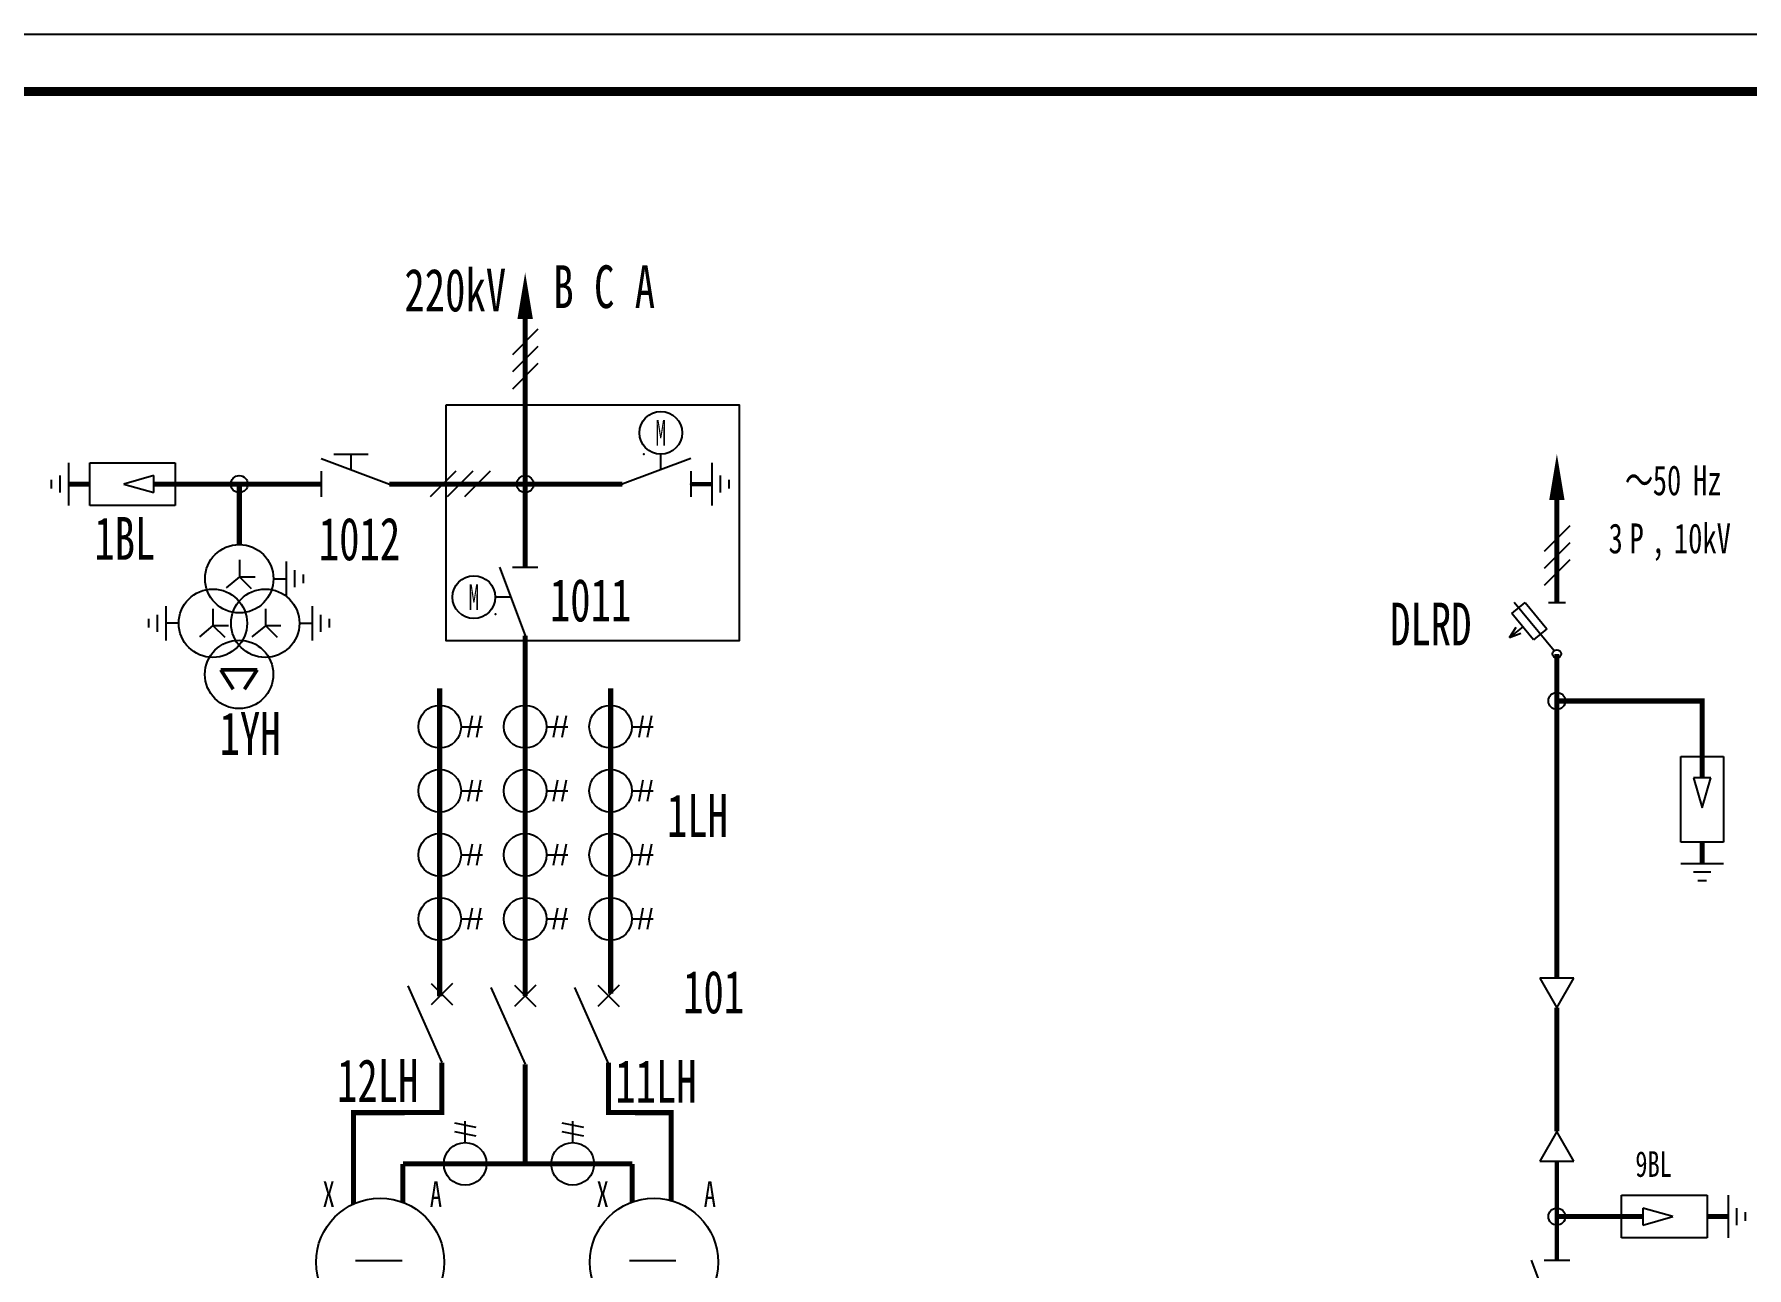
# Model space of a CAD drawing. Header units: millimetres. Extents: x 10667 to 23854, y -3427 to -2899.
# Drawn here: x 21415.4 to 21615.8, y -3043.1 to -2898.8 of the extents above; entities that cross this region are included whole.
import ezdxf
from ezdxf.enums import TextEntityAlignment as Align

# ---------------------------------------------------------------- set-up
doc = ezdxf.new("R2010")
doc.units = ezdxf.units.MM
doc.header["$LTSCALE"] = 10
doc.linetypes.add('DASHED', pattern=[11, 5, 0.5, 5, 0.5])
for name, color, linetype in [('3', 3, 'Continuous'), ('4', 1, 'Continuous'), ('BLOCK', 3, 'Continuous'), ('BOX', 7, 'Continuous'), ('LINE', 7, 'Continuous'), ('TEXT', 2, 'Continuous'), ('设    备', 3, 'Continuous'), ('设备编号', 2, 'Continuous'), ('连 接 线', 1, 'Continuous')]:
    doc.layers.add(name, color=color, linetype=linetype)
doc.layers.add('5', color=5, linetype='Continuous', lineweight=50)
doc.styles.add('HZ', font='SimSun.ttf', dxfattribs={"width": 0.7})
doc.styles.add('ITALIC', font='NSimSun.ttf', dxfattribs={"width": 0.7})

# ---------------------------------------------------------------- blocks, each defined once
blk = doc.blocks.new('$JT')
at = {"color": 3}
blk.add_lwpolyline([(0, 0, 1.8, 0, 0), (0, 5.41, 0, 0, 0)], format="xyseb", dxfattribs=at)
blk = doc.blocks.new('$110DLQ')
at = {"layer": 'BLOCK', "color": 3}
for p, q in [((-4, 1), (0, -8)), ((1.25, 1.25), (-1.25, -1.25)), ((-1.25, 1.25), (1.25, -1.25))]:
    blk.add_line(p, q, dxfattribs=at)
blk = doc.blocks.new('$LH')
at = {"color": 3}
for p, q in [((3.79, 1.25), (3.29, -1.25)), ((4.79, 1.25), (4.29, -1.25)), ((2.5, 0), (5, 0))]:
    blk.add_line(p, q, dxfattribs=at)
blk.add_circle((0, 0), 2.5, dxfattribs=at)
blk = doc.blocks.new('$3XB')
at = {"layer": 'BLOCK'}
for p, q in [((1.5, 3.5), (-1.5, 0.5)), ((1.5, 1.5), (-1.5, -1.5)), ((1.5, -0.5), (-1.5, -3.5))]:
    blk.add_line(p, q, dxfattribs=at)
blk = doc.blocks.new('$SGK1')
at = {"layer": 'BLOCK'}
for p, q in [((-3, 0), (0, -8)), ((-1.5, 0), (1.5, 0))]:
    blk.add_line(p, q, dxfattribs=at)
at = {"layer": 'TEXT', "color": 3}
for p, q in [((-3.5, -1.5), (-3.5, -5.5)), ((-1.6875, -3.5), (-3.5, -3.5))]:
    blk.add_line(p, q, dxfattribs=at)

msp = doc.modelspace()

# ---------------------------------------------------------------- linework, layer by layer
at = {"color": 3}
for centre in [(21455.89, -3042.44), (21487.94, -3042.44)]:
    msp.add_circle(centre, 7.5, dxfattribs=at)
at = {"layer": '4', "color": 2}
msp.add_lwpolyline([(10666.54, -2898.77), (23853.86, -2898.77), (23853.86, -3426.84), (10666.54, -3426.84)], close=True, dxfattribs=at)
at = {"layer": '5', "color": 2}
for p, q in [((21437.23, -2973.13), (21438.7, -2975.38)), ((21437.23, -2973.13), (21441.5, -2973.13)), ((21441.5, -2973.13), (21440.02, -2975.38))]:
    msp.add_line(p, q, dxfattribs=at)
at = {"layer": 'BOX', "const_width": 1.05}
msp.add_lwpolyline([(10677.66, -2905.48), (23845.41, -2905.48), (23845.41, -3422.56), (10677.66, -3422.56)], close=True, dxfattribs=at)
at = {"layer": '设    备', "color": 3}
for p, q in [((21488.73, -2949.71), (21488.73, -2947.9)), ((21419.4, -2948.9), (21419.4, -2953.9)), ((21421.9, -2948.9), (21431.9, -2948.9)), ((21421.9, -2953.9), (21421.9, -2948.9)), ((21431.9, -2948.9), (21431.9, -2953.9)), ((21494.73, -2953.9), (21494.73, -2948.9)), ((21417.4, -2950.9), (21417.4, -2951.9)), ((21418.4, -2950.4), (21418.4, -2952.4)), ((21429.4, -2950.4), (21425.9, -2951.4)), ((21425.9, -2951.4), (21429.4, -2952.4)), ((21429.4, -2952.4), (21429.4, -2950.4)), ((21495.73, -2952.4), (21495.73, -2950.4)), ((21496.73, -2951.9), (21496.73, -2950.9)), ((21431.9, -2953.9), (21421.9, -2953.9)), ((21444.9, -2960.47), (21444.9, -2964.47)), ((21445.9, -2963.47), (21445.9, -2961.47)), ((21430.81, -2965.68), (21430.81, -2969.68)), ((21447.94, -2965.68), (21447.94, -2969.68)), ((21471.18, -2964.62), (21469.36, -2964.62)), ((21588.35, -2966.54), (21589.89, -2965.27)), ((21593.29, -2970.89), (21588.61, -2965.27)), ((21589.89, -2965.27), (21592.44, -2968.35)), ((21592.61, -2965.27), (21594.61, -2965.27)), ((21429.81, -2968.68), (21429.81, -2966.68)), ((21448.94, -2968.68), (21448.94, -2966.68)), ((21589.62, -2968.08), (21588.08, -2969.35)), ((21588.08, -2969.35), (21588.85, -2968.15)), ((21590.89, -2969.63), (21588.35, -2966.54)), ((21588.08, -2969.35), (21589.4, -2968.82)), ((21592.44, -2968.35), (21590.89, -2969.63)), ((21608.11, -2983.28), (21613.11, -2983.28)), ((21608.11, -2993.28), (21608.11, -2983.28)), ((21613.11, -2983.28), (21613.11, -2993.28)), ((21609.61, -2985.78), (21610.61, -2989.28)), ((21611.61, -2985.78), (21609.61, -2985.78)), ((21610.61, -2989.28), (21611.61, -2985.78)), ((21613.11, -2993.28), (21608.11, -2993.28)), ((21608.11, -2995.78), (21613.11, -2995.78)), ((21609.61, -2996.78), (21611.61, -2996.78)), ((21610.11, -2997.78), (21611.11, -2997.78)), ((21601.18, -3034.6), (21611.18, -3034.6)), ((21601.18, -3039.6), (21601.18, -3034.6)), ((21607.18, -3037.1), (21603.68, -3036.1)), ((21603.68, -3036.1), (21603.68, -3038.1)), ((21611.18, -3034.6), (21611.18, -3039.6)), ((21613.68, -3039.6), (21613.68, -3034.6)), ((21614.68, -3038.1), (21614.68, -3036.1)), ((21603.68, -3038.1), (21607.18, -3037.1)), ((21615.68, -3037.6), (21615.68, -3036.6)), ((21611.18, -3039.6), (21601.18, -3039.6))]:
    msp.add_line(p, q, dxfattribs=at)
at = {"layer": '设    备'}
for p, q in [((21492.23, -2948.4), (21484.23, -2951.4)), ((21492.23, -2949.9), (21492.23, -2952.9)), ((21439.43, -2960.27), (21439.43, -2962.23)), ((21439.43, -2962.25), (21437.85, -2963.55)), ((21439.43, -2962.23), (21441.25, -2962.23)), ((21439.43, -2962.23), (21440.81, -2963.6)), ((21446.9, -2962.97), (21446.9, -2961.97)), ((21469.86, -2961.12), (21472.86, -2969.12)), ((21471.36, -2961.12), (21474.36, -2961.12)), ((21443.4, -2962.47), (21444.9, -2962.47)), ((21436.3, -2965.98), (21436.3, -2967.93)), ((21442.45, -2966), (21442.45, -2967.96)), ((21428.81, -2968.18), (21428.81, -2967.18)), ((21432.31, -2967.68), (21430.81, -2967.68)), ((21436.3, -2967.96), (21434.73, -2969.26)), ((21436.3, -2967.93), (21437.69, -2969.3)), ((21436.3, -2967.96), (21438.12, -2967.96)), ((21442.45, -2967.98), (21440.88, -2969.28)), ((21442.45, -2967.96), (21443.84, -2969.32)), ((21442.45, -2967.96), (21444.28, -2967.96)), ((21446.44, -2967.68), (21447.94, -2967.68)), ((21449.94, -2968.18), (21449.94, -2967.18)), ((21590.61, -3042.21), (21593.61, -3050.21)), ((21592.11, -3042.21), (21595.11, -3042.21))]:
    msp.add_line(p, q, dxfattribs=at)
at = {"layer": '设    备', "color": 3}
for points, const_width in [([(21421.9, -2951.4), (21419.4, -2951.4)], 0.6), ([(21429.4, -2951.4), (21431.9, -2951.4)], 0.6), ([(21492.23, -2951.4), (21494.73, -2951.4)], 0.5), ([(21610.61, -2985.78), (21610.61, -2983.28)], 0.6), ([(21610.61, -2993.28), (21610.61, -2995.78)], 0.6), ([(21603.68, -3037.1), (21601.18, -3037.1)], 0.6), ([(21611.18, -3037.1), (21613.68, -3037.1)], 0.6)]:
    msp.add_lwpolyline(points, dxfattribs=dict(at, const_width=const_width))
at = {"layer": '设    备'}
for centre, radius in [((21488.73, -2945.4), 2.5), ((21439.4, -2962.47), 4), ((21466.86, -2964.62), 2.5), ((21436.31, -2967.68), 4), ((21442.44, -2967.68), 4), ((21439.38, -2973.66), 4), ((21593.61, -2971.27), 0.5)]:
    msp.add_circle(centre, radius, dxfattribs=at)
at = {"layer": '设    备', "color": 4}
for p in [(21486.74, -2947.9), (21469.37, -2966.61)]:
    msp.add_point(p, dxfattribs=at)
at = {"layer": '设    备'}
for p in [(21484.23, -2951.4), (21492.23, -2951.4), (21472.86, -2961.12), (21472.86, -2969.12)]:
    msp.add_point(p, dxfattribs=at)
at = {"layer": '连 接 线', "color": 3}
for p, q in [((21595.11, -2956.27), (21592.11, -2959.27)), ((21595.11, -2958.27), (21592.11, -2961.27)), ((21595.11, -2960.27), (21592.11, -2963.27)), ((21591.61, -3009.19), (21593.61, -3012.66)), ((21595.61, -3009.19), (21591.61, -3009.19)), ((21593.61, -3012.66), (21595.61, -3009.19)), ((21593.61, -3027.14), (21591.61, -3030.61)), ((21595.61, -3030.61), (21593.61, -3027.14)), ((21591.61, -3030.61), (21595.61, -3030.61)), ((21453.01, -3042.23), (21458.45, -3042.23)), ((21485.06, -3042.23), (21490.5, -3042.23))]:
    msp.add_line(p, q, dxfattribs=at)
at = {"layer": '连 接 线', "const_width": 0.6}
for points in [[(21472.86, -2961.12), (21472.86, -2932.07)], [(21431.9, -2951.4), (21437.76, -2951.4)], [(21437.76, -2951.4), (21448.98, -2951.4), (21448.98, -2951.4)], [(21439.4, -2958.47), (21439.4, -2951.4)], [(21456.98, -2951.4), (21484.23, -2951.4)], [(21456.98, -2951.4), (21472.86, -2951.4)], [(21472.86, -2975.28), (21472.86, -2969.12)], [(21472.86, -3011.28), (21472.86, -3006.78)], [(21452.78, -3035.61), (21452.78, -3024.94), (21463.11, -3024.93), (21463.11, -3019.09)], [(21472.86, -3030.94), (21472.86, -3019.28)], [(21489.94, -3035.21), (21489.94, -3024.94), (21482.62, -3024.93), (21482.62, -3019.09)], [(21458.55, -3030.94), (21458.55, -3035.42)], [(21472.86, -3030.94), (21458.55, -3030.94)], [(21472.86, -3030.94), (21485.39, -3030.94)], [(21485.39, -3030.94), (21485.39, -3035.38)], [(21593.61, -3037.1), (21601.17, -3037.1)]]:
    msp.add_lwpolyline(points, dxfattribs=at)
at = {"layer": '连 接 线', "color": 3, "linetype": 'DASHED'}
msp.add_lwpolyline([(21463.62, -2942.12), (21497.89, -2942.12), (21497.89, -2969.75), (21463.62, -2969.75)], close=True, dxfattribs=at)
at = {"layer": '连 接 线', "color": 0, "linetype": 'DASHED', "const_width": 0.6}
for points in [[(21593.61, -2952.77), (21593.61, -2965.27)], [(21593.61, -2971.27), (21593.61, -3009.19)], [(21593.61, -2976.77), (21610.61, -2976.77), (21610.61, -2983.27)], [(21593.61, -3012.66), (21593.61, -3027.11)]]:
    msp.add_lwpolyline(points, dxfattribs=at)
at = {"layer": '连 接 线', "color": 3, "const_width": 0.6}
for points in [[(21462.86, -2975.28), (21462.86, -3011.33)], [(21472.86, -2975.28), (21472.86, -3006.78)], [(21482.86, -2975.28), (21482.86, -3011.03)]]:
    msp.add_lwpolyline(points, dxfattribs=at)
at = {"layer": '连 接 线', "color": 1, "const_width": 0.5}
msp.add_lwpolyline([(21593.61, -3030.61), (21593.61, -3042.21)], dxfattribs=at)
at = {"layer": '连 接 线', "color": 3}
for centre in [(21439.4, -2951.4), (21472.86, -2951.4), (21593.61, -3037.1)]:
    msp.add_circle(centre, 1, dxfattribs=at)
at = {"layer": '连 接 线', "color": 0, "linetype": 'DASHED'}
msp.add_circle((21593.61, -2976.77), 1, dxfattribs=at)

# ---------------------------------------------------------------- block references
at = {"layer": 'LINE'}
for name, p in [('$3XB', (21472.86, -2936.78)), ('$110DLQ', (21463.11, -3011.09)), ('$110DLQ', (21472.86, -3011.28)), ('$110DLQ', (21482.62, -3011.28))]:
    msp.add_blockref(name, p, dxfattribs=at)
at = {"layer": 'LINE', "xscale": -1}
for name, p, rotation in [('$SGK1', (21448.98, -2951.4), 90), ('$3XB', (21465.25, -2951.4), 270)]:
    msp.add_blockref(name, p, dxfattribs=dict(at, rotation=rotation))
at = {"layer": '设    备'}
for p in [(21462.86, -2979.78), (21472.86, -2979.78), (21482.86, -2979.78), (21462.86, -2987.28), (21472.86, -2987.28), (21482.86, -2987.28), (21462.86, -2994.78), (21472.86, -2994.78), (21482.86, -2994.78), (21462.86, -3002.28), (21472.86, -3002.28), (21482.86, -3002.28)]:
    msp.add_blockref('$LH', p, dxfattribs=at)
at = {"layer": '设    备', "rotation": 90}
for p in [(21465.83, -3030.94), (21478.42, -3030.94)]:
    msp.add_blockref('$LH', p, dxfattribs=at)
at = {"layer": '连 接 线', "color": 3}
msp.add_blockref('$JT', (21472.86, -2932.07), dxfattribs=at)
at = {"layer": '连 接 线', "color": 3, "linetype": 'DASHED'}
msp.add_blockref('$JT', (21593.61, -2953.27), dxfattribs=at)

# ---------------------------------------------------------------- texts
at = {"layer": '3', "color": 3, "style": 'ITALIC', "width": 0.7}
for s, p in [('～', (21601.56, -2952.7)), ('50', (21604.83, -2952.7)), ('Hz', (21609.55, -2952.7)), ('3', (21599.66, -2959.5)), ('P', (21602.11, -2959.5)), ('10kV', (21607.31, -2959.5))]:
    msp.add_text(s, height=3.5, dxfattribs=at).set_placement(p)
at = {"layer": '3', "color": 7, "style": 'ITALIC', "width": 0.7}
msp.add_text(',', height=3.5, dxfattribs=at).set_placement((21604.64, -2959.5))
at = {"layer": '设    备', "style": 'HZ', "width": 0.62}
for p in [(21488.73, -2945.4), (21466.86, -2964.62)]:
    msp.add_text('M', height=3, dxfattribs=at).set_placement(p, align=Align.MIDDLE)
at = {"layer": '设备编号', "color": 6, "style": 'HZ', "width": 0.7}
for s, p in [('220kV', (21464.68, -2931.19)), ('B C A', (21482.11, -2930.8))]:
    msp.add_text(s, height=5, dxfattribs=at).set_placement(p, align=Align.CENTER)
for s, height, p in [('1BL', 5, (21422.43, -2960.25)), ('1012', 5, (21448.71, -2960.31)), ('1011', 5, (21475.75, -2967.47)), ('DLRD', 5, (21574.09, -2970.27)), ('1YH', 5, (21437.09, -2983.08)), ('1LH', 5, (21489.45, -2992.67)), ('101', 5, (21491.35, -3013.32)), ('12LH', 5, (21450.84, -3023.68)), ('11LH', 5, (21483.4, -3023.77)), ('9BL', 3, (21602.79, -3032.45)), ('X', 3, (21449.15, -3035.97)), ('A', 3, (21461.7, -3035.97)), ('X', 3, (21481.21, -3035.97)), ('A', 3, (21493.76, -3035.97))]:
    msp.add_text(s, height=height, dxfattribs=at).set_placement(p)

doc.saveas('drawing.dxf')
